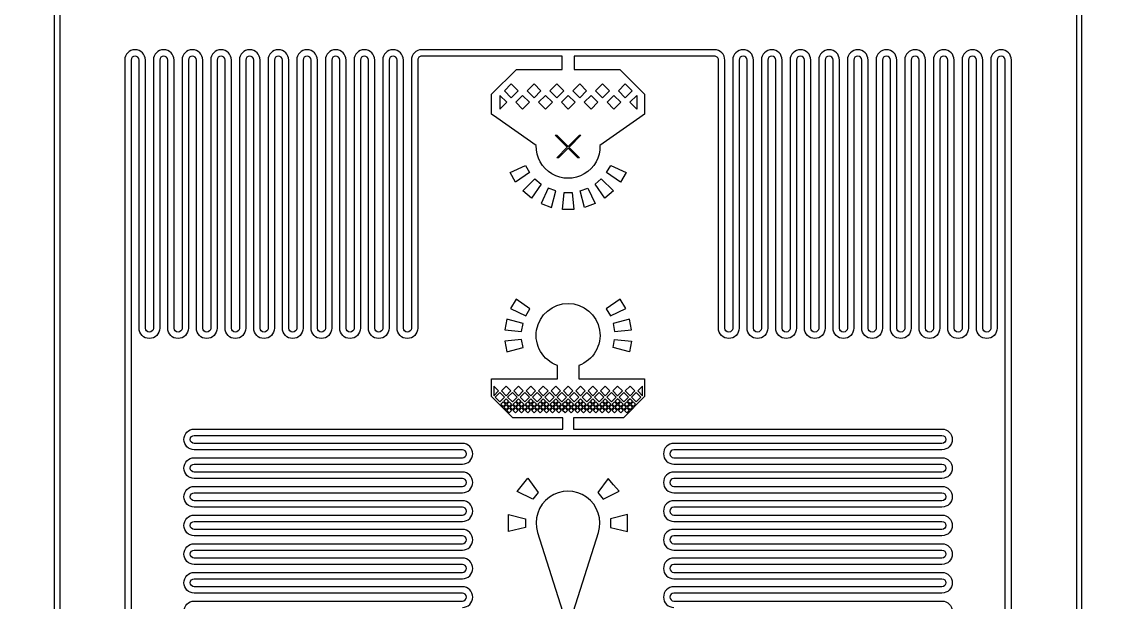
# Model space of a CAD drawing. Header units: inches. Extents: x -43479 to 56521, y -44741 to 59530.
# Drawn here: x -22903 to -2327, y -12541 to -1609 of the extents above; entities that cross this region are included whole.
import ezdxf

# ---------------------------------------------------------------- set-up
doc = ezdxf.new("R2010")
doc.units = ezdxf.units.IN
doc.header["$MEASUREMENT"] = 0

# ---------------------------------------------------------------- blocks, each defined once
blk = doc.blocks.new('kanishk_spiralEditV1')
for points in [[(-2715, 5281), (-2715, 13121), (-2715, 18171, -1), (-2325, 18171), (-2325, 13121, 1), (-2175, 13121), (-2175, 18171, -1), (-1785, 18171), (-1785, 13121, 1), (-1635, 13121), (-1635, 18171, -1), (-1245, 18171), (-1245, 13121, 1), (-1095, 13121), (-1095, 18171, -1), (-705, 18171), (-705, 13121, 1), (-555, 13121), (-555, 18171, -1), (-165, 18171), (-165, 13121, 1), (-15, 13121), (-15, 18171, -1), (375, 18171), (375, 13121, 1), (525, 13121), (525, 18171, -1), (915, 18171), (915, 13121, 1), (1065, 13121), (1065, 18171, -1), (1455, 18171), (1455, 13121, 1), (1605, 13121), (1605, 18171, -1), (1995, 18171), (1995, 13121, 1), (2145, 13121), (2145, 18171, -1), (2535, 18171), (2535, 13121, 1), (2685, 13121), (2685, 18171, -0.414214), (2880, 18366), (8395, 18366, -0.414214), (8590, 18171), (8590, 13121, 1), (8740, 13121), (8740, 18171, -1), (9130, 18171), (9130, 13121, 1), (9280, 13121), (9280, 18171, -1), (9670, 18171), (9670, 13121, 1), (9820, 13121), (9820, 18171, -1), (10210, 18171), (10210, 13121, 1), (10360, 13121), (10360, 18171, -1), (10750, 18171), (10750, 13121, 1), (10900, 13121), (10900, 18171, -1), (11290, 18171), (11290, 13121, 1), (11440, 13121), (11440, 18171, -1), (11830, 18171), (11830, 13121, 1), (11980, 13121), (11980, 18171, -1), (12370, 18171), (12370, 13121, 1), (12520, 13121), (12520, 18171, -1), (12910, 18171), (12910, 13121, 1), (13060, 13121), (13060, 18171, -1), (13450, 18171), (13450, 13121, 1), (13600, 13121), (13600, 18171, -1), (13990, 18171), (13990, 13121), (13990, 5282, -0.415729)], [(12679, 7589, 1), (12679, 7979), (7629, 7979, -1), (7629, 8129), (12679, 8129, 1), (12679, 8519), (7629, 8519, -1), (7629, 8669), (12679, 8669, 1), (12679, 9059), (7629, 9059, -1), (7629, 9209), (12679, 9209, 1), (12679, 9599), (7629, 9599, -1), (7629, 9749), (12679, 9749, 1), (12679, 10139), (7629, 10139, -1), (7629, 10289), (12679, 10289, 1), (12679, 10679), (7629, 10679, -1), (7629, 10829), (12679, 10829, 1), (12679, 11219), (7629, 11219), (5737, 11219), (5737, 11293), (5737, 11365), (5737, 11433), (6204, 11433), (6679, 11433), (7077, 11832), (7077, 12065), (7077, 12165), (6260, 12165), (5837, 12165), (5837, 12417, 5.841547), (5437, 12417), (5437, 12165), (5014, 12165), (4197, 12165), (4197, 12065), (4197, 11832), (4595, 11433), (5070, 11433), (5537, 11433), (5537, 11365), (5537, 11293), (5537, 11219), (3645, 11219), (-1405, 11219, 1), (-1405, 10829), (3645, 10829, -1), (3645, 10679), (-1405, 10679, 1), (-1405, 10289), (3645, 10289, -1), (3645, 10139), (-1405, 10139, 1), (-1405, 9749), (3645, 9749, -1), (3645, 9599), (-1405, 9599, 1), (-1405, 9209), (3645, 9209, -1), (3645, 9059), (-1405, 9059, 1), (-1405, 8669), (3645, 8669, -1), (3645, 8519), (-1405, 8519, 1), (-1405, 8129), (3645, 8129, -1), (3645, 7979), (-1405, 7979, 1), (-1405, 7589)], [(-2595, 5326), (-2595, 13121), (-2595, 18171, -1), (-2445, 18171), (-2445, 13121, 1), (-2055, 13121), (-2055, 18171, -1), (-1905, 18171), (-1905, 13121, 1), (-1515, 13121), (-1515, 18171, -1), (-1365, 18171), (-1365, 13121, 1), (-975, 13121), (-975, 18171, -1), (-825, 18171), (-825, 13121, 1), (-435, 13121), (-435, 18171, -1), (-285, 18171), (-285, 13121, 1), (105, 13121), (105, 18171, -1), (255, 18171), (255, 13121, 1), (645, 13121), (645, 18171, -1), (795, 18171), (795, 13121, 1), (1185, 13121), (1185, 18171, -1), (1335, 18171), (1335, 13121, 1), (1725, 13121), (1725, 18171, -1), (1875, 18171), (1875, 13121, 1), (2265, 13121), (2265, 18171, -1), (2415, 18171), (2415, 13121, 1), (2805, 13121), (2805, 18171, -0.414214), (2880, 18246), (5525, 18246), (5525, 18096), (5525, 17996), (4749, 17996), (4663, 17996), (4197, 17530), (4197, 17149), (4285, 17087), (5037, 16561, 1.029782), (6237, 16561), (6982, 17083), (7077, 17149), (7077, 17530), (6611, 17996), (6518, 17996), (5750, 17996), (5750, 18096), (5750, 18246), (8395, 18246, -0.414214), (8470, 18171), (8470, 13121, 1), (8860, 13121), (8860, 18171, -1), (9010, 18171), (9010, 13121, 1), (9400, 13121), (9400, 18171, -1), (9550, 18171), (9550, 13121, 1), (9940, 13121), (9940, 18171, -1), (10090, 18171), (10090, 13121, 1), (10480, 13121), (10480, 18171, -1), (10630, 18171), (10630, 13121, 1), (11020, 13121), (11020, 18171, -1), (11170, 18171), (11170, 13121, 1), (11560, 13121), (11560, 18171, -1), (11710, 18171), (11710, 13121, 1), (12100, 13121), (12100, 18171, -1), (12250, 18171), (12250, 13121, 1), (12640, 13121), (12640, 18171, -1), (12790, 18171), (12790, 13121, 1), (13180, 13121), (13180, 18171, -1), (13330, 18171), (13330, 13121, 1), (13720, 13121), (13720, 18171, -1), (13870, 18171), (13870, 13121), (13870, 5326, -0.414214)], [(5579, 7649), (5067, 9269, -1.364734), (6211, 9269), (5699, 7649)], [(7629, 7859, -1), (7629, 8249), (12679, 8249, 1), (12679, 8399), (7629, 8399, -1), (7629, 8789), (12679, 8789, 1), (12679, 8939), (7629, 8939, -1), (7629, 9329), (12679, 9329, 1), (12679, 9479), (7629, 9479, -1), (7629, 9869), (12679, 9869, 1), (12679, 10019), (7629, 10019, -1), (7629, 10409), (12679, 10409, 1), (12679, 10559), (7629, 10559, -1), (7629, 10949), (12679, 10949, 1), (12679, 11099), (7629, 11099), (3645, 11099), (-1405, 11099, 1), (-1405, 10949), (3645, 10949, -1), (3645, 10559), (-1405, 10559, 1), (-1405, 10409), (3645, 10409, -1), (3645, 10019), (-1405, 10019, 1), (-1405, 9869), (3645, 9869, -1), (3645, 9479), (-1405, 9479, 1), (-1405, 9329), (3645, 9329, -1), (3645, 8939), (-1405, 8939, 1), (-1405, 8789), (3645, 8789, -1), (3645, 8399), (-1405, 8399, 1), (-1405, 8249), (3645, 8249, -1), (3645, 7859)]]:
    blk.add_lwpolyline(points, format="xyb")
for points in [[(4559, 17721), (4429, 17591), (4559, 17460), (4690, 17591)], [(4859, 17591), (4989, 17460), (5119, 17591), (4989, 17721)], [(5419, 17721), (5289, 17591), (5419, 17460), (5549, 17591)], [(5849, 17721), (5718, 17591), (5849, 17460), (5979, 17591)], [(6278, 17721), (6148, 17591), (6278, 17460), (6408, 17591)], [(6708, 17721), (6838, 17591), (6708, 17460), (6578, 17591)], [(4475, 17376), (4344, 17506), (4344, 17246)], [(4644, 17376), (4774, 17246), (4904, 17376), (4774, 17506)], [(5204, 17506), (5074, 17376), (5204, 17246), (5334, 17376)], [(5503, 17376), (5634, 17246), (5764, 17376), (5634, 17506)], [(5933, 17376), (6063, 17246), (6194, 17376), (6063, 17506)], [(6363, 17376), (6493, 17246), (6623, 17376), (6493, 17506)], [(6923, 17506), (6923, 17246), (6793, 17376)], [(5607, 16543), (5622, 16528), (5425, 16331), (5455, 16331), (5637, 16513), (5819, 16331), (5849, 16331), (5652, 16528), (5667, 16543), (5879, 16756), (5849, 16756), (5637, 16543), (5425, 16756), (5395, 16756)], [(4835, 16187), (4543, 16050), (4648, 15868), (4912, 16053)], [(6362, 16053), (6626, 15868), (6731, 16050), (6439, 16187)], [(5011, 15935), (4784, 15707), (4945, 15572), (5129, 15836)], [(6145, 15836), (6329, 15572), (6491, 15707), (6263, 15935)], [(5263, 15758), (5127, 15467), (5325, 15395), (5408, 15706)], [(5560, 15679), (5532, 15358), (5742, 15358), (5714, 15679)], [(6011, 15758), (6147, 15467), (5949, 15395), (5866, 15706)], [(4917, 13486), (4841, 13353), (4551, 13488), (4656, 13669)], [(6433, 13353), (6357, 13486), (6618, 13669), (6723, 13488)], [(4788, 13209), (4762, 13059), (4444, 13086), (4480, 13292)], [(6512, 13059), (6486, 13209), (6794, 13292), (6831, 13086)], [(4788, 12755), (4762, 12905), (4444, 12878), (4480, 12672)], [(6486, 12755), (6512, 12905), (6831, 12878), (6794, 12672)], [(4325, 11937), (4237, 11848), (4237, 12025)], [(4470, 11848), (4382, 11937), (4470, 12025), (4559, 11937)], [(4615, 11937), (4704, 12025), (4792, 11937), (4704, 11848)], [(4937, 11848), (4849, 11937), (4937, 12025), (5025, 11937)], [(5082, 11937), (5170, 12025), (5259, 11937), (5170, 11848)], [(5404, 11848), (5315, 11937), (5404, 12025), (5492, 11937)], [(5637, 11848), (5549, 11937), (5637, 12025), (5725, 11937)], [(5870, 11848), (5782, 11937), (5870, 12025), (5959, 11937)], [(6104, 11848), (6015, 11937), (6104, 12025), (6192, 11937)], [(6337, 11848), (6249, 11937), (6337, 12025), (6425, 11937)], [(6570, 11848), (6482, 11937), (6570, 12025), (6659, 11937)], [(6715, 11937), (6804, 12025), (6892, 11937), (6804, 11848)], [(7037, 12025), (7037, 11848), (6949, 11937)], [(4442, 11820), (4354, 11731), (4265, 11820), (4354, 11908)], [(4412, 11733), (4456, 11689), (4412, 11645), (4368, 11689)], [(4470, 11792), (4515, 11747), (4470, 11703), (4426, 11747)], [(4529, 11733), (4573, 11689), (4529, 11645), (4484, 11689)], [(4587, 11731), (4499, 11820), (4587, 11908), (4675, 11820)], [(4645, 11733), (4690, 11689), (4645, 11645), (4601, 11689)], [(4704, 11792), (4748, 11747), (4704, 11703), (4659, 11747)], [(4762, 11733), (4806, 11689), (4762, 11645), (4718, 11689)], [(4909, 11820), (4820, 11731), (4732, 11820), (4820, 11908)], [(4879, 11733), (4923, 11689), (4879, 11645), (4834, 11689)], [(4937, 11792), (4981, 11747), (4937, 11703), (4893, 11747)], [(4995, 11733), (5040, 11689), (4995, 11645), (4951, 11689)], [(5142, 11820), (5054, 11731), (4965, 11820), (5054, 11908)], [(5112, 11733), (5156, 11689), (5112, 11645), (5068, 11689)], [(5170, 11792), (5215, 11747), (5170, 11703), (5126, 11747)], [(5229, 11733), (5273, 11689), (5229, 11645), (5185, 11689)], [(5375, 11820), (5287, 11731), (5199, 11820), (5287, 11908)], [(5345, 11733), (5390, 11689), (5345, 11645), (5301, 11689)], [(5404, 11792), (5448, 11747), (5404, 11703), (5360, 11747)], [(5462, 11733), (5506, 11689), (5462, 11645), (5418, 11689)], [(5609, 11820), (5520, 11731), (5432, 11820), (5520, 11908)], [(5579, 11733), (5623, 11689), (5579, 11645), (5535, 11689)], [(5637, 11792), (5681, 11747), (5637, 11703), (5593, 11747)], [(5695, 11733), (5740, 11689), (5695, 11645), (5651, 11689)], [(5842, 11820), (5754, 11731), (5665, 11820), (5754, 11908)], [(5812, 11733), (5856, 11689), (5812, 11645), (5768, 11689)], [(5870, 11792), (5915, 11747), (5870, 11703), (5826, 11747)], [(5929, 11733), (5973, 11689), (5929, 11645), (5885, 11689)], [(6075, 11820), (5987, 11731), (5899, 11820), (5987, 11908)], [(6045, 11733), (6090, 11689), (6045, 11645), (6001, 11689)], [(6104, 11792), (6148, 11747), (6104, 11703), (6060, 11747)], [(6162, 11733), (6206, 11689), (6162, 11645), (6118, 11689)], [(6309, 11820), (6220, 11731), (6132, 11820), (6220, 11908)], [(6279, 11733), (6323, 11689), (6279, 11645), (6235, 11689)], [(6337, 11792), (6381, 11747), (6337, 11703), (6293, 11747)], [(6395, 11733), (6440, 11689), (6395, 11645), (6351, 11689)], [(6542, 11820), (6454, 11731), (6365, 11820), (6454, 11908)], [(6512, 11733), (6556, 11689), (6512, 11645), (6468, 11689)], [(6570, 11792), (6615, 11747), (6570, 11703), (6526, 11747)], [(6629, 11733), (6673, 11689), (6629, 11645), (6585, 11689)], [(6776, 11820), (6687, 11731), (6599, 11820), (6687, 11908)], [(6745, 11733), (6790, 11689), (6745, 11645), (6701, 11689)], [(6804, 11792), (6848, 11747), (6804, 11703), (6760, 11747)], [(6862, 11733), (6906, 11689), (6862, 11645), (6818, 11689)], [(6920, 11731), (6832, 11820), (6920, 11908), (7009, 11820)], [(4470, 11675), (4515, 11631), (4470, 11587), (4426, 11631)], [(4587, 11675), (4631, 11631), (4587, 11587), (4543, 11631)], [(4704, 11675), (4748, 11631), (4704, 11587), (4659, 11631)], [(4820, 11675), (4865, 11631), (4820, 11587), (4776, 11631)], [(4937, 11675), (4981, 11631), (4937, 11587), (4893, 11631)], [(5054, 11675), (5098, 11631), (5054, 11587), (5010, 11631)], [(5170, 11675), (5215, 11631), (5170, 11587), (5126, 11631)], [(5287, 11675), (5331, 11631), (5287, 11587), (5243, 11631)], [(5404, 11675), (5448, 11631), (5404, 11587), (5360, 11631)], [(5520, 11675), (5565, 11631), (5520, 11587), (5476, 11631)], [(5637, 11675), (5681, 11631), (5637, 11587), (5593, 11631)], [(5754, 11675), (5798, 11631), (5754, 11587), (5710, 11631)], [(5870, 11675), (5915, 11631), (5870, 11587), (5826, 11631)], [(5987, 11675), (6031, 11631), (5987, 11587), (5943, 11631)], [(6104, 11675), (6148, 11631), (6104, 11587), (6060, 11631)], [(6220, 11675), (6265, 11631), (6220, 11587), (6176, 11631)], [(6337, 11675), (6381, 11631), (6337, 11587), (6293, 11631)], [(6454, 11675), (6498, 11631), (6454, 11587), (6410, 11631)], [(6570, 11675), (6615, 11631), (6570, 11587), (6526, 11631)], [(6687, 11675), (6731, 11631), (6687, 11587), (6643, 11631)], [(6804, 11675), (6848, 11631), (6804, 11587), (6760, 11631)], [(4885, 10290), (5078, 10024), (5026, 9963), (4974, 9902), (4677, 10047), (4781, 10168)], [(6496, 10169), (6393, 10292), (6200, 10025), (6251, 9963), (6302, 9902), (6598, 10046)], [(4519, 9448), (4519, 9608), (4839, 9528), (4839, 9448), (4839, 9368), (4519, 9288)], [(6759, 9448), (6759, 9608), (6439, 9528), (6439, 9448), (6439, 9368), (6759, 9288)]]:
    blk.add_lwpolyline(points, close=True)
for points in [[(4484, 11572), (4529, 11528), (4573, 11572), (4529, 11617), (4484, 11572)], [(4601, 11572), (4645, 11528), (4690, 11572), (4645, 11617), (4601, 11572)], [(4718, 11572), (4762, 11528), (4806, 11572), (4762, 11617), (4718, 11572)], [(4923, 11572), (4879, 11617), (4834, 11572), (4879, 11528), (4923, 11572)], [(5040, 11572), (4995, 11617), (4951, 11572), (4995, 11528), (5040, 11572)], [(5156, 11572), (5112, 11617), (5068, 11572), (5112, 11528), (5156, 11572)], [(5273, 11572), (5229, 11617), (5185, 11572), (5229, 11528), (5273, 11572)], [(5390, 11572), (5345, 11617), (5301, 11572), (5345, 11528), (5390, 11572)], [(5506, 11572), (5462, 11617), (5418, 11572), (5462, 11528), (5506, 11572)], [(5623, 11572), (5579, 11617), (5535, 11572), (5579, 11528), (5623, 11572)], [(5740, 11572), (5695, 11617), (5651, 11572), (5695, 11528), (5740, 11572)], [(5856, 11572), (5812, 11617), (5768, 11572), (5812, 11528), (5856, 11572)], [(5973, 11572), (5929, 11617), (5885, 11572), (5929, 11528), (5973, 11572)], [(6090, 11572), (6045, 11617), (6001, 11572), (6045, 11528), (6090, 11572)], [(6206, 11572), (6162, 11617), (6118, 11572), (6162, 11528), (6206, 11572)], [(6323, 11572), (6279, 11617), (6235, 11572), (6279, 11528), (6323, 11572)], [(6440, 11572), (6395, 11617), (6351, 11572), (6395, 11528), (6440, 11572)], [(6556, 11572), (6512, 11617), (6468, 11572), (6512, 11528), (6556, 11572)], [(6673, 11572), (6629, 11617), (6585, 11572), (6629, 11528), (6673, 11572)], [(6701, 11572), (6745, 11528), (6790, 11572), (6745, 11617), (6701, 11572)]]:
    blk.add_lwpolyline(points)

msp = doc.modelspace()

# ---------------------------------------------------------------- linework, layer by layer
for points in [[(-22288, -23041), (-22288, -9038), (-22288, -984)], [(-22188, -984), (-22188, -9038), (-22188, -23041)], [(-3038, -984), (-3038, -9038), (-3038, -23041)], [(-2938, -23041), (-2938, -9038), (-2938, -984)]]:
    msp.add_lwpolyline(points)
msp.add_circle((6521, 9530), 50000)

# ---------------------------------------------------------------- block references
at = {"xscale": -1}
msp.add_blockref('kanishk_spiralEditV1', (-6976, -20500), dxfattribs=at)

doc.saveas('drawing.dxf')
